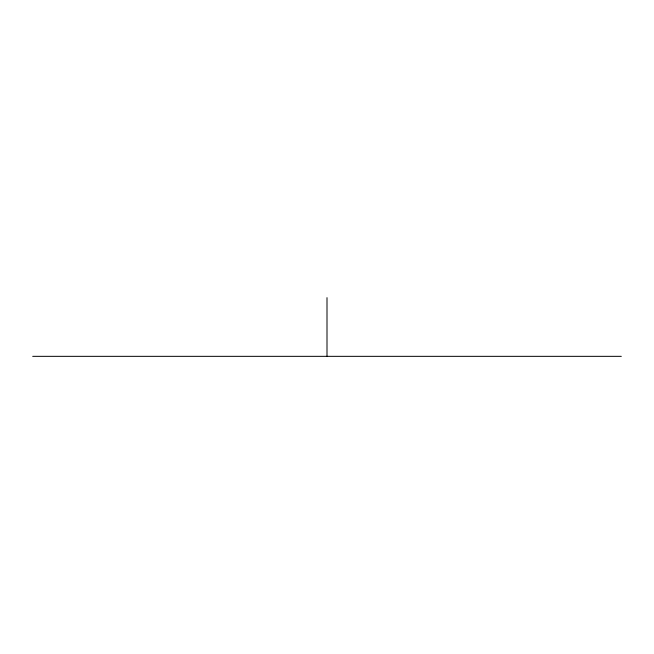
<?xml version="1.0" encoding="UTF-8"?>
<svg xmlns="http://www.w3.org/2000/svg" width="654" height="654" viewBox="0 0 654 654"><rect width="100%" height="100%" fill="white"/><g stroke="black" fill="none" stroke-linecap="round" stroke-linejoin="round"><path stroke-width="0.98" d="M32.7 356.34L621.3 356.34M327 297.66L327 356.34"/></g></svg>
